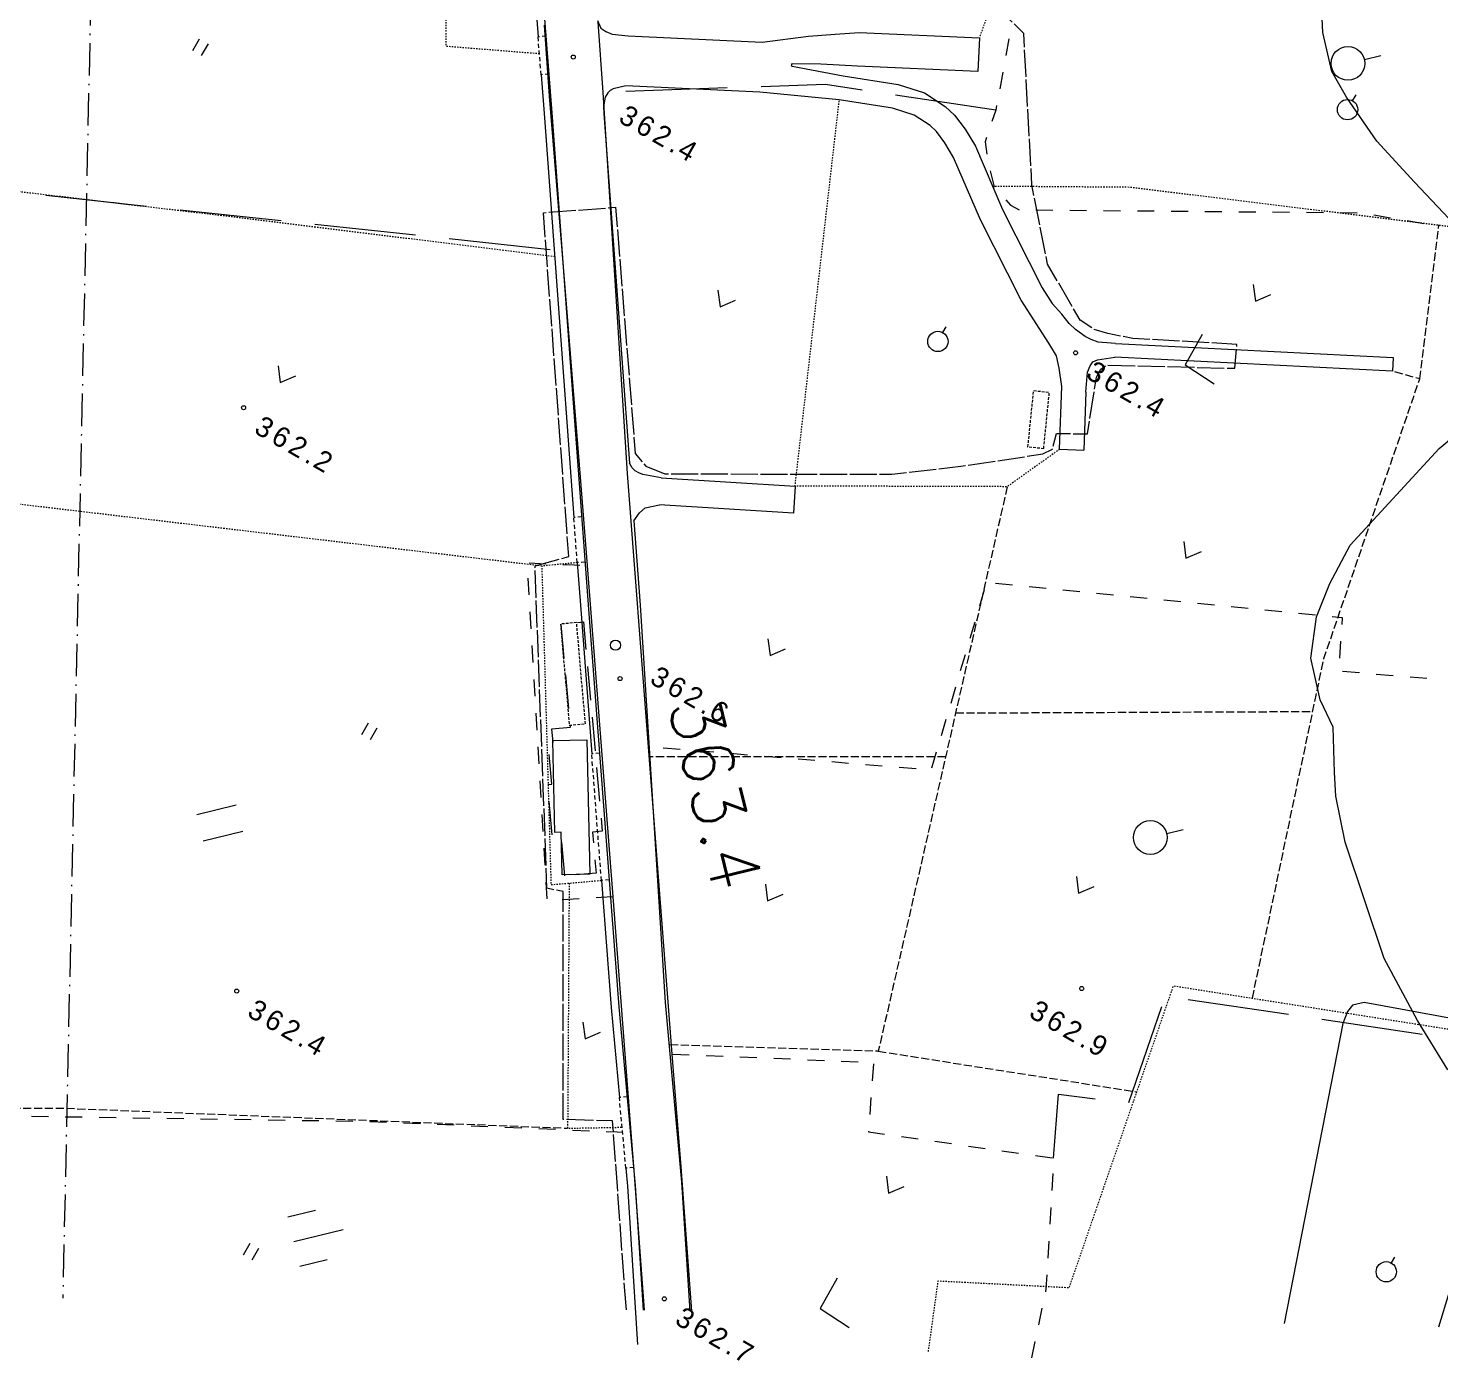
# Model space of a CAD drawing. Header units: millimetres. Extents: x -256476 to 341554, y -216330 to 457415.
# Drawn here: x -112403 to -8077, y -47438 to 51027 of the extents above; entities that cross this region are included whole.
import ezdxf

# ---------------------------------------------------------------- set-up
doc = ezdxf.new("R2010")
doc.units = ezdxf.units.MM
doc.header["$LTSCALE"] = 400
for name, pattern in [('53003', [0.75, 0.5, -0.25]), ('55107', [1.25, 0.75, -0.5]), ('56301', [0.5, 0.25, -0.25]), ('56302', [2, 1.5, -0.5]), ('57103', [5.5, 5, -0.5]), ('SXF_一点短鎖線', [9.25, 6, -1.5, 0.25, -1.5])]:
    doc.linetypes.add(name, pattern=pattern)
for name, color, linetype, lineweight in [('D-BGD', 7, 'Continuous', 13), ('D-BMK', 2, 'SXF_一点短鎖線', 13), ('●予備設計_LP横断', 7, 'Continuous', 13)]:
    doc.layers.add(name, color=color, linetype=linetype, lineweight=lineweight)
doc.styles.add('BIGFONT', font='txt', dxfattribs={"height": 0.2, "bigfont": 'BIGFONT'})
doc.styles.add('Style-WORKING', font='WORKING.shx')

# ---------------------------------------------------------------- blocks, each defined once
blk = doc.blocks.new('M6313')
at = {"layer": '●予備設計_LP横断', "linetype": 'Continuous', "lineweight": 9, "flags": 128}
blk.add_lwpolyline([(-0.75, 0), (0, -1), (0.75, 0)], dxfattribs=at)
blk = doc.blocks.new('M6311')
at = {"layer": '●予備設計_LP横断', "linetype": 'Continuous', "lineweight": 9}
for p, q in [((-0.75, -1), (-0.75, 0)), ((0, -1), (0, 0))]:
    blk.add_line(p, q, dxfattribs=at)
blk = doc.blocks.new('M6319')
at = {"layer": '●予備設計_LP横断', "linetype": 'Continuous', "lineweight": 9}
blk.add_line((0, 0.5), (0, 1), dxfattribs=at)
blk.add_circle((0, -0.25), 0.75, dxfattribs=at)
blk = doc.blocks.new('M7312')
at = {"layer": '●予備設計_LP横断', "linetype": 'Continuous', "lineweight": 20}
blk.add_circle((0, 0), 0.15, dxfattribs=at)

msp = doc.modelspace()

# ---------------------------------------------------------------- linework, layer by layer
at = {"layer": 'D-BGD', "linetype": 'Continuous'}
for p, q in [((-73650.4, 44455.4), (-75421.8, 66994.4)), ((-68071.4, 50469.1), (-58150.7, 50005.5)), ((-50994.8, 50723.9), (-42107.5, 50324.8)), ((-42107.5, 50324.8), (-42219, 47827.1)), ((-39919.3, 50236.6, 363356), (-40146.6, 49008.5, 363413)), ((-42219, 47827.1), (-51106.9, 48225.4)), ((-13648.3, 48724.3), (-12433.8, 49019.2)), ((-40374.7, 47780.9, 363470), (-40602.4, 46554.1, 363527)), ((-58323.9, 46309), (-68244.5, 46772.7)), ((-60739.2, 46612, 363037), (-68234.3, 46346.9, 362941)), ((-52457.5, 45727.1), (-58323.9, 46309)), ((-40895.4, 44972.8, 363600), (-48307.1, 46088.9, 363323)), ((-69895.2, 45239.3), (-69860.1, 44734.7)), ((-111111.9, 38685.9, 363167), (-103655.4, 37886.6, 363120)), ((-101169.4, 37620.3, 363104), (-93712.5, 36819.6, 363057)), ((-37926.9, 37599.7, 363503), (-36676.8, 37589.3, 363525)), ((-35427.2, 37578, 363548), (-34177.9, 37568.2, 363571)), ((-91226.5, 36553.3, 363041), (-83769.9, 35754, 362994)), ((-32928.3, 37556.9, 363594), (-31678.2, 37546.5, 363616)), ((-30428.5, 37535.3, 363639), (-29178.4, 37524.9, 363662)), ((-27928.8, 37513.7, 363685), (-26678.7, 37503.3, 363708)), ((-25429.9, 37492.5, 363730), (-24179.8, 37482.2, 363753)), ((-22930.2, 37470.9, 363776), (-21680, 37460.5, 363799)), ((-20430.4, 37449.3, 363821), (-19180.3, 37438.9, 363844)), ((-17930.7, 37427.7, 363867), (-16681.4, 37417.8, 363890)), ((-15431.8, 37406.5, 363913), (-14181.7, 37396.1, 363935)), ((-12945.6, 37228.9, 363944), (-11713.2, 37021.1, 363950)), ((-10480, 36812.8, 363955), (-9247.6, 36605, 363961)), ((-81283.9, 35487.7, 362978), (-73827, 34687, 362930)), ((-32044.9, 27720.2), (-11522.6, 26687.5)), ((-11573, 25688.8), (-32095.3, 26721.4)), ((-11522.6, 26687.5), (-11573, 25688.8)), ((-34227.3, 24130.2), (-34375.5, 19853.1)), ((-36174.5, 19916), (-34375.5, 19853.1)), ((-65620.7, 17812.7), (-55725, 17197.3)), ((-55725, 17197.3), (-55849.5, 15200.8)), ((-55849.5, 15200.8), (-65743.8, 15816.5)), ((-75389.4, 11517.5, 363514), (-74141.5, 11461.1, 363457)), ((-75370.7, 9148, 363495), (-75443.8, 10395.4, 363508)), ((-41740.8, 9525.8, 363965), (-42096.3, 8327.6, 363954)), ((-39656.9, 9880.5, 363964), (-40900.9, 10003.8, 363968)), ((-37169.4, 9632.9, 363957), (-38413.4, 9756.3, 363960)), ((-34681.4, 9386.2, 363949), (-35925.4, 9509.5, 363953)), ((-32193.9, 9138.6, 363941), (-33437.4, 9262.8, 363945)), ((-29705.8, 8891.9, 363934), (-30949.8, 9015.2, 363938)), ((-27217.8, 8645.2, 363926), (-28461.8, 8768.5, 363930)), ((-24731.2, 8398.1, 363919), (-25974.3, 8520.9, 363923)), ((-75225, 6652.4, 363469), (-75297.6, 7900.7, 363482)), ((-22243.2, 8151.3, 363911), (-23487.2, 8274.7, 363915)), ((-19755.7, 7903.8, 363904), (-20999.2, 8028, 363907)), ((-17267.6, 7657, 363896), (-18511.7, 7780.4, 363900)), ((-72794.1, 4482.3), (-73019, 6972.7)), ((-42450.4, 7129.7, 363942), (-42805.8, 5931.4, 363931)), ((-75078.4, 4156.3, 363443), (-75151, 5404.6, 363456)), ((-15468.2, 4480.8, 363860), (-15380.9, 5728.2, 363872)), ((-43160.4, 4732.7, 363920), (-43515.8, 3534.4, 363909)), ((-72456.1, 748.1), (-72681.4, 3237.6)), ((-71068.6, 3864.2), (-70843.8, 1373.9)), ((-14015, 3384.8, 363846), (-15261.2, 3486.3, 363849)), ((-11523.6, 3182.2, 363839), (-12768.9, 3283.3, 363843)), ((-74932.7, 1660.8, 363417), (-75005.3, 2909, 363430)), ((-43870.4, 2335.6, 363897), (-44225.8, 1137.4, 363886)), ((-9031.2, 2979.2, 363833), (-10277.4, 3080.7, 363836)), ((-74787, -834.8, 363391), (-74859.6, 413.4, 363404)), ((-70731.9, 129.6), (-70508, -2360.2)), ((-44580.4, -61.4, 363875), (-44935.8, -1259.7, 363864)), ((-74640.8, -3329.5, 363365), (-74713.9, -2082.2, 363378)), ((-64226.8, -2264.7, 363591), (-65472, -2161.4, 363574)), ((-61735.1, -2470.9, 363624), (-62980.3, -2367.6, 363608)), ((-59244.3, -2676.5, 363658), (-60489.4, -2573.3, 363641)), ((-56752.6, -2882.7, 363691), (-57997.7, -2779.4, 363674)), ((-54261.7, -3088.4, 363725), (-55506.9, -2985.1, 363708)), ((-45290.4, -2458.4, 363853), (-45645.8, -3656.7, 363841)), ((-70395.8, -3605.8), (-70171.8, -6095.6)), ((-51770, -3294.5, 363758), (-53015.2, -3191.3, 363741)), ((-49279.2, -3500.2, 363792), (-50524.3, -3396.9, 363775)), ((-46786.9, -3705.5, 363825), (-48032.6, -3603.1, 363808)), ((-74494.2, -5825.6, 363339), (-74567.3, -4578.3, 363352)), ((-99937.7, -7063.5), (-97023.3, -6355.8)), ((-74348.5, -8321.2, 363313), (-74421.6, -7073.9, 363326)), ((-99465.6, -9007.4), (-96551.2, -8299.6)), ((-28256.6, -8474.5), (-27042, -8179.5)), ((-72736.7, -11605.3), (-72965.2, -9115.2)), ((-74202.8, -10816.8, 363287), (-74275.9, -9569.4, 363300)), ((-74056.2, -13312.9, 363261), (-74129.7, -12064.2, 363274)), ((-71686.9, -13304.5, 363290), (-72935.3, -13379.4, 363274)), ((-26683.6, -20735.4, 364154), (-19264.7, -21837.1, 364128)), ((-31070.6, -28345.5, 364080), (-28615.6, -21259.3, 364152)), ((-16791.8, -22204.4, 364119), (-9373.4, -23307, 364093)), ((-62302, -24883.8, 363577), (-61053.4, -24934.9, 363581)), ((-59803.3, -24985.6, 363585), (-58554.7, -25036.6, 363590)), ((-57306, -25087.7, 363594), (-56057.4, -25138.7, 363598)), ((-54808.7, -25189.8, 363603), (-53558.7, -25240.5, 363607)), ((-52310, -25291.5, 363612), (-51061.4, -25342.6, 363616)), ((-49929, -25497.6, 363619), (-50023.3, -26743.2, 363604)), ((-50117.3, -27990.3, 363590), (-50212.1, -29236.9, 363575)), ((-112162, -29367.5, 363163), (-110912.4, -29386.8, 363161)), ((-109662.3, -29405.3, 363158), (-108412.7, -29424.6, 363155)), ((-107163.1, -29443.9, 363153), (-105912.1, -29462.8, 363150)), ((-104662.5, -29482.1, 363147), (-103412.9, -29501.4, 363145)), ((-102162.8, -29519.9, 363142), (-100913.2, -29539.2, 363139)), ((-99663.6, -29558.5, 363137), (-98413.5, -29576.9, 363134)), ((-97163.9, -29596.3, 363131), (-95914.3, -29615.6, 363129)), ((-94664.2, -29634, 363126), (-93413.7, -29653.8, 363123)), ((-92164.1, -29673.1, 363121), (-90914, -29691.6, 363118)), ((-89664.4, -29710.9, 363115), (-88414.8, -29730.2, 363113)), ((-84667.2, -29854.3, 363137), (-83418.6, -29907.6, 363151)), ((-82170.1, -29960.9, 363164), (-80920.7, -30014.7, 363178)), ((-79672.2, -30068, 363192), (-78423.2, -30120.4, 363205)), ((-77174.6, -30173.7, 363219), (-75926.1, -30227, 363233)), ((-74676.7, -30280.8, 363246), (-73428.2, -30334.1, 363260)), ((-72179.7, -30387.4, 363274), (-70930.7, -30439.8, 363287)), ((-47868.5, -30866.6, 363553), (-46631.6, -31042.4, 363549)), ((-45393.8, -31218.7, 363546), (-44156, -31395, 363542)), ((-42918.7, -31572.2, 363538), (-41680.9, -31748.5, 363535)), ((-40444, -31924.3, 363531), (-39206.2, -32100.6, 363528)), ((-37968.4, -32276.9, 363524), (-36731.1, -32454.1, 363520)), ((-36685.5, -33604.9, 363508), (-36758.1, -34852.7, 363495)), ((-93223.6, -36811.7), (-91183.4, -36316.6)), ((-36830.6, -36100.6, 363482), (-36903.1, -37348.4, 363469)), ((-92781.6, -38633.3), (-89137.4, -37747.6)), ((-36975.6, -38596.3, 363456), (-37048.1, -39844.2, 363444)), ((-92339.2, -40456.3), (-90298.6, -39960.3)), ((-37485.3, -43558.4, 363420), (-37743.1, -44781.6, 363421)), ((-38001, -46004.8, 363421), (-38258.9, -47228, 363421))]:
    msp.add_line(p, q, dxfattribs=at)
at = {"layer": 'D-BGD', "linetype": '55107'}
for p, q in [((-74120.2, 50432.7), (-74717.8, 50386.3)), ((-74498.7, 47589), (-74717.8, 50386.3)), ((-73900.6, 47636.2), (-74498.7, 47589)), ((-71472.6, 14912.2), (-72071.4, 14867.7)), ((-71824.7, 11536.6), (-72071.4, 14867.7)), ((-71226.7, 11581.6), (-71824.7, 11536.6)), ((-70156.2, -2550.9), (-70754.6, -2596.7)), ((-70040.7, -11941.6), (-70754.6, -2596.7)), ((-69442.2, -11895.8), (-70040.7, -11941.6)), ((-68112.8, -27939.5), (-68710, -27995.3)), ((-68229, -33216.5), (-68710, -27995.3)), ((-67631.4, -33162.1), (-68229, -33216.5))]:
    msp.add_line(p, q, dxfattribs=at)
at = {"layer": 'D-BGD', "linetype": '56302'}
for p, q in [((-43863.3, 429.6), (-17467.1, 539.7)), ((-44605.4, -2819.9), (-66478.1, -2808.1)), ((-49574.5, -24569.8), (-30461.8, -27559.3))]:
    msp.add_line(p, q, dxfattribs=at)
at = {"layer": 'D-BGD', "linetype": '57103', "elevation": 362500, "flags": 128}
msp.add_lwpolyline([(-68195.2, -43675.1), (-68220.9, -43414.1), (-69210.1, -29716), (-72865.3, -29605.7), (-72870.1, -12766.3), (-74061.7, -12527.7), (-74945, 11301.3), (-72457.2, 11999.4), (-74320.5, 37396.3), (-68988.2, 37799.6), (-67540.4, 19613.6), (-66756.1, 18676.3), (-65343, 18097.2), (-48585.8, 18067.2), (-43477, 18655.5), (-37411.4, 19569), (-36693.8, 19934.9), (-36410.5, 21074.9), (-34106.7, 21063.1), (-33460.1, 25252.1), (-33136.7, 25844.8), (-32708.3, 26132.6), (-23216.9, 25899.5), (-23070, 27664.1), (-30755.6, 28107.1), (-32616.1, 28460.2), (-33610.4, 28763.1), (-34656.5, 29463.6), (-37062.4, 33597.5), (-38224.3, 39458.1), (-38825.8, 50638), (-40855.9, 52666.6), (-42374, 52961.3), (-62429.1, 54124.5), (-63600.3, 54715.8), (-64595.2, 56705.3), (-65262.5, 58387.7), (-65256.2, 59536.3), (-64941.4, 60960.9), (-63064.7, 64109.5), (-57266.1, 69060.3), (-53799.7, 71996.5), (-49218.4, 74570.8), (-45607, 75770.7), (-43799.4, 77514.9), (-43288, 78512.8), (-42611.7, 79998.4), (-41935.9, 81992.9), (-41665.8, 85013.1), (-41483.2, 91956.7), (-41846, 93992.3), (-42371.3, 95606.8), (-42993.5, 98627.8), (-43980, 102088.8), (-46276.8, 105718.2), (-49203.4, 111707.4), (-52824.6, 115741.7), (-56578.4, 120378.1), (-58134, 122016.3), (-59064.8, 123196.1), (-59668.5, 124401.3), (-59951.8, 126533), (-59371.2, 128161.3), (-58932.3, 129137.4), (-57731.2, 130618.9), (-56116.7, 131545.6), (-51825.8, 133855.5), (-48623.9, 137605.7), (-44948.6, 140807), (-44023.6, 142326), (-40472.4, 147554.9), (-38462.1, 149270.2), (-37198.8, 149756.3), (-35511.5, 149553.4), (-18892.8, 146184.4), (-11098.8, 144083.8), (-7947.4, 142587.2), (-1550, 138616.9), (293.8, 138130.4), (1155.6, 138106.7), (1926, 138272.9), (2225.1, 138586.6), (2621.6, 139467.1), (2585.9, 141712.6), (-2778.5, 154709.9), (-3792.1, 159329.6), (-2652.8, 160896.2), (-1284.1, 161447.4), (485.3, 162001.3), (22604.9, 157874), (49902.8, 150805.9), (52273.7, 150170.8), (53687, 149838.3), (54983.3, 149936.3), (55753.9, 151140.5)], dxfattribs=at)
at = {"layer": 'D-BGD', "linetype": '56301', "flags": 128}
for points in [[(-74619.4, 49134.8), (-81505.5, 49682.3), (-81729.4, 71375.7), (-82491.9, 72392.9), (-98938.5, 87280.5), (-104966.9, 87995.9)], [(-41144, 39369.3), (-30985.7, 39295), (-13466.6, 37143.2), (4535.5, 34932.7), (6336.5, 50515), (-15125.4, 53202), (-28734.9, 53968.2), (-29323.9, 54001.1), (-40714, 54229.8), (-42107.5, 50324.8)], [(-36174.5, 19916), (-40043, 17151), (-55725, 17197.3), (-52457.5, 45727.1)], [(-141333.6, 43282.2), (-137004.6, 42060.4), (-120871.9, 39886.5), (-97641.4, 37146), (-73496, 34169.2)], [(-74447.6, 11287.6), (-117566.1, 16379), (-118207.7, 1569.7), (-125198.5, 2220.1), (-125635.1, -15754.3), (-146179.9, -14861)], [(-71824.7, 11536.6), (-74447.6, 11287.6), (-73767.1, -12254.1), (-70040.7, -11941.6)], [(-72423.4, -12141.8), (-72537.6, -30255.5), (-68508.7, -30181.4)], [(-45869.6, -46753), (-45145.2, -41533.7), (-44711.5, -41555.8), (-35459.7, -42027.1), (-28467.5, -21786.2), (-27757.6, -19730.5), (8765.3, -25472.5), (29135, -28213.3)]]:
    msp.add_lwpolyline(points, dxfattribs=at)
at = {"layer": 'D-BGD', "linetype": 'Continuous', "elevation": 364000}
msp.add_lwpolyline([(7582.3, 86267.1), (5313.4, 49150.4), (1850.1, 32028.7), (-5806.8, 2253.8), (-5749.1, 2013), (-5385, 1803.7), (-5071.6, 1646.6), (7288.4, -348.4), (7713.2, -592.6), (8068.3, -958.1), (8199.3, -1633.2), (2378.1, -22636.1), (2057.5, -23374.6), (1838.6, -23594.8), (1503.3, -23736.6), (-13674, -20964.2), (-14519.2, -21170.4), (-14908.6, -21627.1), (-15247, -22516.8), (-19579.9, -44687.5)], dxfattribs=at)
at = {"layer": 'D-BGD', "linetype": 'Continuous', "flags": 128}
for points in [[(-75886.8, 83452.5), (-76024.5, 81629.6), (-76396.3, 75308), (-76021.1, 66957.1), (-74717.8, 50386.3)], [(-70339, 51603), (-70079.9, 51042.3), (-69704, 50797.4), (-69253.9, 50587.1), (-68071.4, 50469.1)], [(-58150.7, 50005.5), (-54736.8, 50444.5), (-52753.7, 50589.6), (-50994.8, 50723.9)], [(-51106.9, 48225.4), (-53832.9, 48360.9), (-55946.5, 48406.2), (-55967.1, 48406.5), (-56026.1, 48253.6), (-55931.8, 48235.2), (-52183, 47507.1)], [(-74498.7, 47589), (-74248.9, 44409.6), (-72915.9, 26291.1), (-72071.4, 14867.7)], [(-52183, 47507.1), (-48113, 46878.1), (-46157.7, 46244.4), (-44623, 45256.2), (-43939.3, 44603.6), (-43154.1, 43569.8), (-42397.6, 42303.3), (-40398.3, 37624.6), (-37461.5, 31833.7), (-36722.2, 30687.8)], [(-68244.5, 46772.7), (-69178.6, 46556.4), (-69389.8, 46421.7), (-69567.8, 46264.5), (-69751.5, 45932.9), (-69895.2, 45239.3)], [(-36174.5, 19916), (-36014.1, 24549.4), (-36201.1, 25901.5), (-36395.9, 26820.8), (-36972.6, 27757.9), (-39024.6, 30936.3), (-42031, 36862.9), (-44005.4, 41484.7), (-44648.4, 42561.3), (-45285.9, 43400.7), (-45740.9, 43835.2), (-46935.7, 44603.9), (-48530, 45121.3), (-52457.5, 45727.1)], [(-68725.9, -21284.7), (-70969.7, 8109.7), (-72317.6, 26334.7), (-73650.4, 44455.4)], [(-69860.1, 44734.7), (-68528.1, 26614.5), (-67956.6, 18887.8)], [(-32044.9, 27720.2), (-33331.4, 27829.9), (-33841.4, 28026.1), (-34279.2, 28255.9), (-35008.4, 28765), (-35474.6, 29200.2), (-36013.9, 29887.4), (-36722.2, 30687.8)], [(-34227.3, 24130.2), (-34108.3, 25623.5), (-33923, 26090.3), (-33717.8, 26369.1), (-33365.4, 26534.5), (-32095.3, 26721.4)], [(-65620.7, 17812.7), (-66989.2, 18044.5), (-67278.2, 18181.8), (-67546, 18321.9), (-67772.3, 18536.2), (-67956.6, 18887.8)], [(-67641.6, 14634), (-67213.9, 15225.5), (-66809.1, 15592.6), (-65743.8, 15816.5)], [(-67641.6, 14634), (-67180.1, 8391.6), (-65340, -20972.6)], [(-71824.7, 11536.6), (-71567.7, 8064.7), (-70754.6, -2596.7)], [(-70040.7, -11941.6), (-69323.8, -21335.5), (-68710, -27995.3)], [(-66923.5, -43701.6), (-67508.6, -34493.4), (-68725.9, -21284.7)], [(-65340, -20972.6), (-64118.3, -34229.9), (-63512.2, -43772.6)], [(-68229, -33216.5), (-68106.7, -34540.7), (-67363.4, -46240.4)]]:
    msp.add_lwpolyline(points, dxfattribs=at)
at = {"layer": 'D-BGD', "linetype": 'Continuous', "elevation": 363000, "flags": 128}
for points in [[(-3574.6, 32903.5), (-9956.4, 39648), (-12726.6, 42684.5), (-14962.5, 45936.3), (-16045.8, 47838.2), (-16716.5, 50720.9), (-16816.1, 52769)], [(-7470.3, -25939.6), (-9723.2, -22296.2), (-12179.8, -17722.6), (-15075.5, -9113.3), (-15756.7, -5719.3), (-15863.9, -3971.4), (-15948.6, -611.2), (-16906.1, 1405.2), (-17611.5, 4476.3), (-17182.4, 7536.5), (-16206.1, 9997.4), (-14704, 12821.4), (-8114.5, 19964.8), (-4641.6, 22868.3)], [(-8147, -44925.6), (-6594.7, -39835.4)]]:
    msp.add_lwpolyline(points, dxfattribs=at)
at = {"layer": 'D-BGD', "linetype": 'Continuous', "extrusion": (-0.017322, 0.130495, 0.991298), "elevation": 367012.5}
msp.add_lwpolyline([(44222, -4464.2), (46852.8, -5231.5), (51590, -5694.8)], dxfattribs=at)
at = {"layer": 'D-BGD', "linetype": 'Continuous', "extrusion": (-0.366463, 0.11009, 0.923897), "elevation": 355866.5}
msp.add_lwpolyline([(-31662.4, 90946.7), (-31305.2, 90988.5), (-30414.8, 90959.8)], dxfattribs=at)
at = {"layer": 'D-BGD', "linetype": 'Continuous', "extrusion": (0.012435, -0.016991, 0.999778), "elevation": 362246.8}
msp.add_lwpolyline([(-8186.6, 66847.5), (-8454.6, 66657.6), (-8898.5, 65850.2)], dxfattribs=at)
at = {"layer": 'D-BGD', "linetype": 'Continuous', "extrusion": (-0.029258, -0.024822, 0.999264), "elevation": 363466.1}
msp.add_lwpolyline([(-57608.6, 8640), (-56501.8, 8118.8), (-56475.2, 8118.8)], dxfattribs=at)
at = {"layer": 'D-BGD', "linetype": 'Continuous', "extrusion": (0.015211, -0.001392, 0.999883), "elevation": 362789.3}
msp.add_lwpolyline([(-45684.7, 38856.7), (-45327.6, 38448.5), (-44700.1, 38121.3)], dxfattribs=at)
at = {"layer": 'D-BGD', "linetype": '56302', "flags": 128}
for points in [[(-9558.7, 25115.7), (-8474.9, 33805.5), (-8139.7, 36489.6)], [(-21926, -20647.7), (-21481.1, -18535.4), (-16642.4, 4456.7), (-9558.7, 25115.7), (-11573, 25688.8)], [(-40043, 17151), (-49574.5, -24569.8), (-65051.6, -24096.9)], [(-143974.3, -28732.4), (-109841.3, -28769.5), (-72537.6, -30255.5)]]:
    msp.add_lwpolyline(points, dxfattribs=at)
at = {"layer": 'D-BGD', "linetype": 'Continuous'}
for points in [[(-25648, 28390.4), (-26906.3, 26155.1), (-24763.1, 24746.7)], [(-71806.5, 7115.4), (-71364.2, 7156.5), (-71179.9, 5109.3)], [(-73600.1, -1747.8), (-73696.4, -753.5), (-72331.7, -626.7), (-72343.4, -496.6)], [(-74005.8, -4867.6), (-73700.6, -4834.3), (-73899.8, -2650.5)], [(-73673.1, -8584.9), (-73676.7, -8585.1), (-73906.7, -6099.9)], [(-70060.5, -7340.7), (-69973.5, -8303.1), (-70703, -8368.2), (-70630.2, -9166.7)], [(-70517.1, -10410.5), (-70426.7, -11399.1), (-71928.5, -11533.6)], [(-52604.8, -41341.7), (-53863.2, -43576.9), (-51719.9, -44985.4)]]:
    msp.add_lwpolyline(points, dxfattribs=at)
at = {"layer": 'D-BGD', "linetype": 'Continuous', "extrusion": (-0.03325, -0.971149, 0.236143), "elevation": 77161.9}
msp.add_lwpolyline([(-73242, 355224.1), (-72393.6, 355184), (-71992.9, 355175.7)], dxfattribs=at)
at = {"layer": 'D-BGD', "linetype": 'Continuous', "extrusion": (0.001577, -0.010477, 0.999944), "elevation": 363767.4}
msp.add_lwpolyline([(-15868.8, 10787.2), (-15835, 11269.5), (-16597.5, 11345.6)], dxfattribs=at)
at = {"layer": 'D-BGD', "linetype": 'Continuous', "flags": 128}
msp.add_lwpolyline([(-72942.4, -11529.7), (-73012.1, -8388.1), (-73471.4, -8398.6), (-73624.1, -1599), (-71113.2, -1542.9), (-70889.4, -11483.7)], close=True, dxfattribs=at)
at = {"layer": 'D-BGD', "linetype": 'Continuous', "extrusion": (0.058944, -0.997485, 0.039365), "elevation": 23345.6}
msp.add_lwpolyline([(-69862.1, 362832.2), (-70727.4, 362672.1), (-71097.1, 362667.1)], dxfattribs=at)
at = {"layer": 'D-BGD', "linetype": 'Continuous', "extrusion": (-0.041042, -0.996502, 0.072793), "elevation": 53819.7}
msp.add_lwpolyline([(-63723.8, 360568.8), (-63102, 360608.9), (-62474.9, 360610.9)], dxfattribs=at)
at = {"layer": 'D-BGD', "linetype": 'Continuous', "extrusion": (-0.010799, -0.121058, 0.992587), "elevation": 365151.3}
msp.add_lwpolyline([(-33590.1, 8850.7), (-33638.2, 13622.8), (-30912.2, 13540.6)], dxfattribs=at)
at = {"layer": 'D-BGD', "linetype": 'Continuous', "extrusion": (0.014368, 0.549473, 0.835388), "elevation": 285739.3}
msp.add_lwpolyline([(86357.3, 226333.8), (86315.3, 226333.8), (85107.4, 226357.4)], dxfattribs=at)
at = {"layer": 'D-BGD', "linetype": 'Continuous', "extrusion": (-0.043213, -0.999034, 0.007979), "elevation": 36373.5}
msp.add_lwpolyline([(-68299.3, 363022.3), (-67489.3, 363031.3), (-67060.8, 363132.3)], dxfattribs=at)
at = {"layer": 'D-BGD', "linetype": 'Continuous', "extrusion": (0.003287, -0.000274612, 0.999995), "elevation": 363401}
msp.add_lwpolyline([(-51500.2, -30383.3), (-51503.2, -30418.5), (-50300.5, -30589.6)], dxfattribs=at)
at = {"layer": 'D-BGD', "linetype": 'Continuous', "extrusion": (0.070317, -0.014863, 0.997414), "elevation": 360491.6}
msp.add_lwpolyline([(-47880.2, 53868.8), (-48891.5, 53715.7), (-49118.6, 53715.7)], dxfattribs=at)
at = {"layer": 'D-BGD', "linetype": 'Continuous'}
for points in [[(-74275.9, 51253.4, 362990), (-73904.7, 45999.6, 362920), (-72972.5, 34598.4, 363080), (-71607.4, 17850.2, 363310), (-71099.3, 11329.6, 363340), (-69206.9, -13149.9, 363470), (-67858.4, -30569.1, 363550), (-67644.7, -33367.8, 363570), (-66884.7, -43702.4, 363460.7)], [(-63367.8, -43775.7, 363456.5), (-64153.7, -33113.8, 363570), (-64798.6, -24784.4, 363530), (-66556.6, -2077.8, 363410), (-68115.1, 18126.5, 363310), (-69910.1, 46287.1, 362920), (-70287.5, 51509.9, 362990)]]:
    msp.add_polyline3d(points, dxfattribs=at)
for centre, radius in [((-14863.5, 48428.8), 1249.9), ((-68995.8, 5437.5, 363370), 375), ((-29471.8, -8770), 1249.9)]:
    msp.add_circle(centre, radius, dxfattribs=at)
at = {"layer": 'D-BGD', "linetype": '53003'}
for points in [[(-37350.2, 19982.6), (-36933.3, 24106.3), (-38121.7, 24227.6), (-38539.2, 20103.1)], [(-71221.2, -372.3), (-71875.3, 7104.2), (-73065.3, 7000.4), (-72411.7, -477)]]:
    msp.add_3dface(points, dxfattribs=at)
at = {"layer": 'D-BMK'}
msp.add_lwpolyline([(72224.1, 195276.4), (39417, 195276.4, -0.07871153), (8511.6, 200171.9), (-61503.2, 222924.2, 0.45495042), (-95778.4, 202391.2), (-104408.9, 154181.2, 0.03893602), (-105950.7, 138707), (-109849.7, -42807.7)], format="xyb", dxfattribs=at)

# ---------------------------------------------------------------- block references
at = {"layer": 'D-BGD', "linetype": 'Continuous', "lineweight": 9, "xscale": 1000, "yscale": 1000, "zscale": 1000, "rotation": 330.1091246385173}
for name, p in [('M6311', (-99089.5, 49869.2)), ('M6319', (-14765.9, 45227)), ('M6313', (-60776.2, 31297.2)), ('M6313', (-21206.6, 31724.6)), ('M6319', (-45047.5, 28099.5)), ('M6313', (-93279.6, 25713.5)), ('M6313', (-26347.4, 12732)), ('M6313', (-57079, 5545.1)), ('M6311', (-86609.5, -667.4)), ('M6313', (-57256.6, -12596.7)), ('M6313', (-34274, -12026.2)), ('M6313', (-70754.5, -22791.1)), ('M6313', (-48322.8, -34181.1)), ('M6311', (-95349.1, -39114.9)), ('M6319', (-11904.1, -40645))]:
    msp.add_blockref(name, p, dxfattribs=at)
at = {"layer": 'D-BGD', "linetype": 'Continuous', "lineweight": 20, "xscale": 1000, "yscale": 1000, "zscale": 1000, "rotation": 330.1091246385173}
for p in [(-72121, 48896, 362384), (-34996.4, 27044.1, 362435), (-96483.6, 22983, 362173), (-68659, 2969.3, 362643), (-34542.1, -19931.1, 362863), (-96991.9, -20122.8, 362410), (-65385.8, -42860.3, 362694)]:
    msp.add_blockref('M7312', p, dxfattribs=at)

# ---------------------------------------------------------------- texts
at = {"layer": 'D-BGD', "linetype": 'Continuous', "style": 'BIGFONT'}
msp.add_text('363.4', height=3750, rotation=283.669421, dxfattribs=at).set_placement((-65132.1, 1074.7))
at = {"layer": 'D-BGD', "linetype": 'Continuous', "char_height": 1500, "attachment_point": 7, "rotation": 330.109125, "line_spacing_factor": 0.722892, "style": 'Style-WORKING'}
for s, insert in [('\\T1.281;362.4', (-68872.1, 44128.6)), ('\\T1.281;362.4', (-34316.9, 25216.3, 362435)), ('\\T1.284;362.2', (-95804.1, 21155.2, 362173)), ('\\T1.287;362.6', (-66562.1, 2661.6)), ('\\T1.281;362.4', (-96312.4, -21950.6, 362410)), ('\\T1.287;362.9', (-38537.6, -22009.4)), ('\\T1.284;362.7', (-64706.3, -44688.1, 362694))]:
    msp.add_mtext(s, dxfattribs=dict(at, insert=insert))

doc.saveas('drawing.dxf')
